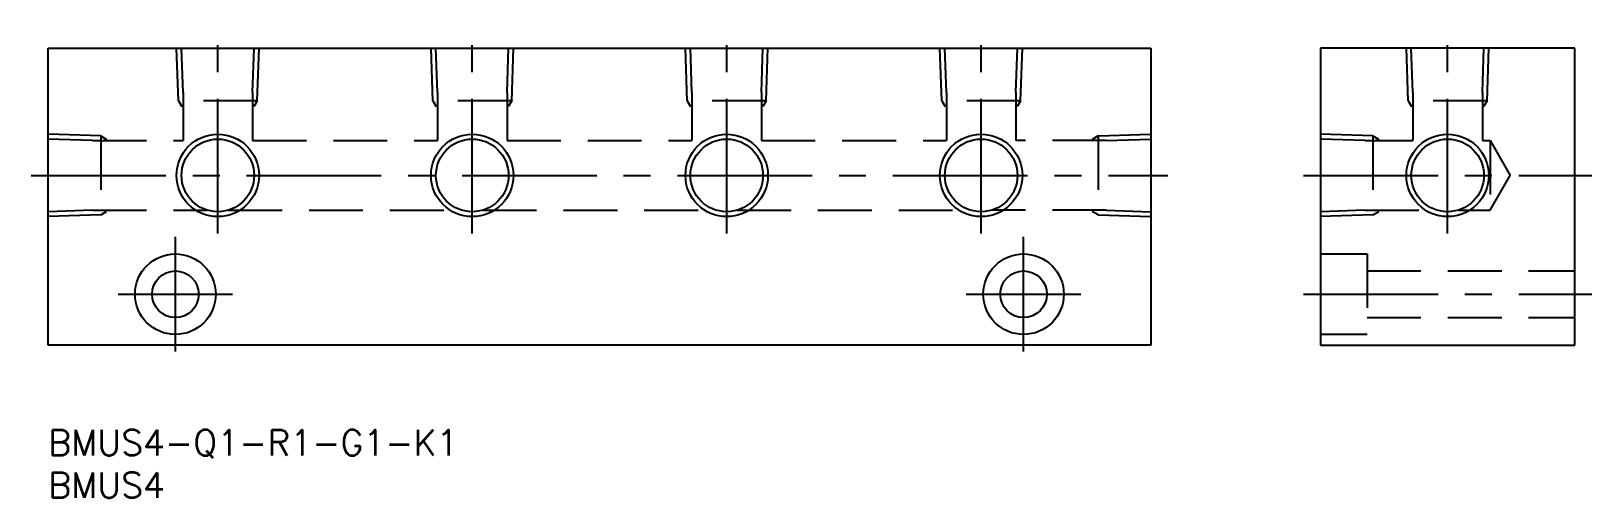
# Model space of a CAD drawing. Extents: x -2 to 182, y -8 to 47.
import ezdxf

# ---------------------------------------------------------------- set-up
doc = ezdxf.new("R2010")
doc.units = 0
doc.header["$LTSCALE"] = 0.5
doc.linetypes.add('CENTER', pattern=[50.8, 31.75, -6.35, 6.35, -6.35])
doc.linetypes.add('DASHED', pattern=[19.05, 12.7, -6.35])
for name, color, linetype in [('MSM_CENTER', 1, 'CENTER'), ('MSM_CONTINUOUS', 7, 'CONTINUOUS'), ('MSM_DASHED', 4, 'DASHED'), ('MSM_NARROW', 5, 'CONTINUOUS'), ('MSM_PART_NUMBER', 7, 'CONTINUOUS')]:
    doc.layers.add(name, color=color, linetype=linetype)
doc.styles.get("Standard").update_dxf_attribs({"font": 'txt.shx', "height": 3, "bigfont": 'bigfont.shx'})

# ---------------------------------------------------------------- blocks, each defined once
blk = doc.blocks.new('*U5')
at = {"layer": 'MSM_PART_NUMBER'}
blk.add_text('BMUS4-Q1-R1-G1-K1', height=3, dxfattribs=at).set_placement((0, -3))
blk = doc.blocks.new('*U6')
at = {"layer": 'MSM_PART_NUMBER'}
blk.add_text('BMUS4', height=3, dxfattribs=at).set_placement((0, -8))

msp = doc.modelspace()

# ---------------------------------------------------------------- linework, layer by layer
at = {"layer": 'MSM_CENTER'}
for p, q in [((20, 23.14), (20, 47)), ((50, 23.14), (50, 47)), ((80, 23.14), (80, 47)), ((110, 23.14), (110, 47)), ((165, 23.14), (165, 47)), ((-2, 30), (132, 30)), ((148, 30), (182, 30)), ((15, 9.25), (15, 22.75)), ((115, 9.25), (115, 22.75)), ((8.25, 16), (21.75, 16)), ((108.25, 16), (121.75, 16)), ((148, 16), (182, 16))]:
    msp.add_line(p, q, dxfattribs=at)
at = {"layer": 'MSM_CONTINUOUS'}
for p, q in [((0, 10), (0, 45)), ((0, 45), (130, 45)), ((130, 45), (130, 10)), ((180, 45), (150, 45)), ((150, 45), (150, 10)), ((180, 10), (180, 45)), ((130, 10), (0, 10)), ((150, 10), (180, 10))]:
    msp.add_line(p, q, dxfattribs=at)
for centre, radius in [((20, 30), 4.28), ((50, 30), 4.28), ((80, 30), 4.28), ((110, 30), 4.28), ((165, 30), 4.28), ((15, 16), 4.75), ((115, 16), 4.75), ((15, 16), 2.75), ((115, 16), 2.75)]:
    msp.add_circle(centre, radius, dxfattribs=at)
at = {"layer": 'MSM_DASHED'}
for p, q in [((15.35, 38.8), (15.14, 45)), ((15.9, 39.76), (15.72, 45)), ((24.1, 39.76), (24.28, 45)), ((24.65, 38.8), (24.86, 45)), ((45.35, 38.8), (45.14, 45)), ((45.9, 39.76), (45.72, 45)), ((54.1, 39.76), (54.28, 45)), ((54.65, 38.8), (54.86, 45)), ((75.35, 38.8), (75.14, 45)), ((75.9, 39.76), (75.72, 45)), ((84.1, 39.76), (84.28, 45)), ((84.65, 38.8), (84.86, 45)), ((105.35, 38.8), (105.14, 45)), ((105.9, 39.76), (105.72, 45)), ((114.1, 39.76), (114.28, 45)), ((114.65, 38.8), (114.86, 45)), ((160.35, 38.8), (160.14, 45)), ((160.9, 39.76), (160.72, 45)), ((169.1, 39.76), (169.28, 45)), ((169.65, 38.8), (169.86, 45)), ((24.65, 38.8), (15.35, 38.8)), ((15.35, 38.8), (15.75, 38.11)), ((15.9, 39.76), (15.9, 34.1)), ((24.1, 39.76), (24.1, 34.1)), ((24.65, 38.8), (24.25, 38.11)), ((54.65, 38.8), (45.35, 38.8)), ((45.35, 38.8), (45.75, 38.11)), ((45.9, 39.76), (45.9, 34.1)), ((54.1, 39.76), (54.1, 34.1)), ((54.65, 38.8), (54.25, 38.11)), ((84.65, 38.8), (75.35, 38.8)), ((75.35, 38.8), (75.75, 38.11)), ((75.9, 39.76), (75.9, 34.1)), ((84.1, 39.76), (84.1, 34.1)), ((84.65, 38.8), (84.25, 38.11)), ((114.65, 38.8), (105.35, 38.8)), ((105.35, 38.8), (105.75, 38.11)), ((105.9, 39.76), (105.9, 34.1)), ((114.1, 39.76), (114.1, 34.1)), ((114.65, 38.8), (114.25, 38.11)), ((169.65, 38.8), (160.35, 38.8)), ((160.35, 38.8), (160.75, 38.11)), ((160.9, 39.76), (160.9, 34.1)), ((169.1, 39.76), (169.1, 34.1)), ((169.65, 38.8), (169.25, 38.11)), ((6.2, 34.65), (0, 34.86)), ((5.24, 34.1), (0, 34.28)), ((5.24, 34.1), (15.9, 34.1)), ((6.2, 34.65), (6.2, 25.35)), ((6.2, 34.65), (6.89, 34.25)), ((24.1, 34.1), (45.9, 34.1)), ((54.1, 34.1), (75.9, 34.1)), ((84.1, 34.1), (105.9, 34.1)), ((124.76, 34.1), (114.1, 34.1)), ((123.8, 34.65), (123.11, 34.25)), ((123.8, 34.65), (130, 34.86)), ((123.8, 34.65), (123.8, 25.35)), ((124.76, 34.1), (130, 34.28)), ((156.2, 34.65), (150, 34.86)), ((155.24, 34.1), (150, 34.28)), ((155.24, 34.1), (160.9, 34.1)), ((156.2, 34.65), (156.2, 25.35)), ((156.2, 34.65), (156.89, 34.25)), ((169.1, 34.1), (170, 34.1)), ((170, 34.1), (172.37, 30)), ((170, 34.1), (170, 25.9)), ((170, 25.9), (172.37, 30)), ((5.24, 25.9), (0, 25.72)), ((5.24, 25.9), (18.76, 25.9)), ((21.24, 25.9), (48.76, 25.9)), ((51.24, 25.9), (78.76, 25.9)), ((81.24, 25.9), (108.76, 25.9)), ((124.76, 25.9), (111.24, 25.9)), ((124.76, 25.9), (130, 25.72)), ((155.24, 25.9), (150, 25.72)), ((155.24, 25.9), (163.76, 25.9)), ((166.24, 25.9), (170, 25.9)), ((6.2, 25.35), (0, 25.14)), ((6.2, 25.35), (6.89, 25.75)), ((123.8, 25.35), (123.11, 25.75)), ((123.8, 25.35), (130, 25.14)), ((156.2, 25.35), (150, 25.14)), ((156.2, 25.35), (156.89, 25.75)), ((150, 20.75), (155.5, 20.75)), ((155.5, 20.75), (155.5, 11.25)), ((155.5, 18.75), (180, 18.75)), ((155.5, 13.25), (180, 13.25)), ((155.5, 11.25), (150, 11.25))]:
    msp.add_line(p, q, dxfattribs=at)
at = {"layer": 'MSM_NARROW'}
for centre in [(20, 30), (50, 30), (80, 30), (110, 30), (165, 30)]:
    msp.add_circle(centre, 4.86, dxfattribs=at)

# ---------------------------------------------------------------- block references
at = {"layer": 'MSM_CONTINUOUS'}
for name in ['*U5', '*U6']:
    msp.add_blockref(name, (0, 0), dxfattribs=at)

doc.saveas('drawing.dxf')
